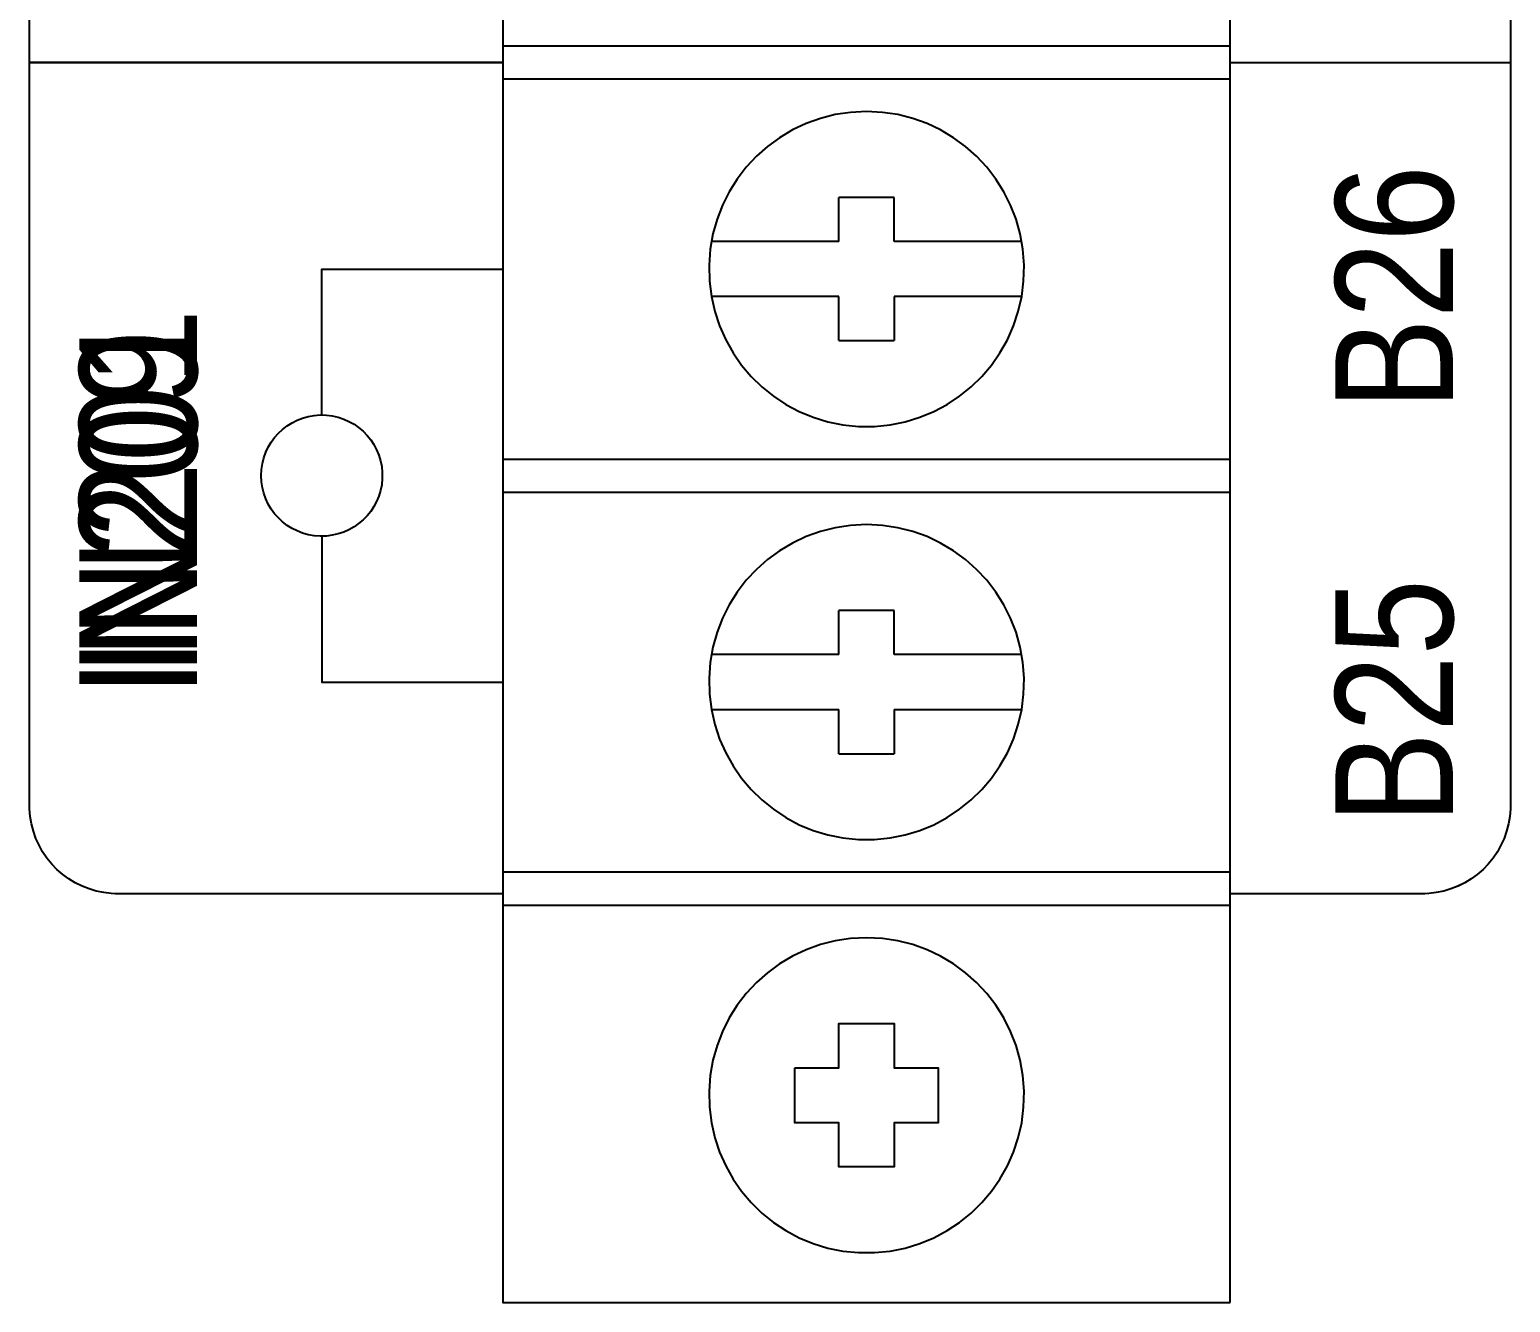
# Model space of a CAD drawing. Extents: x -11 to 35.7, y -8.8 to 26.3.
# Drawn here: x 21.333 to 22.677, y 3.702 to 4.857 of the extents above; entities that cross this region are included whole.
import ezdxf

# ---------------------------------------------------------------- set-up
doc = ezdxf.new("R2010")
doc.units = 0
doc.header["$MEASUREMENT"] = 0
for name, color, linetype in [('4_02__ADDITIONAL_12_STD_OU', 7, 'CONTINUOUS'), ('4_03__ADDITIONAL_4_STD_OUT', 7, 'CONTINUOUS'), ('4_04__ADDITIONAL_12_HIGH_I', 7, 'CONTINUOUS')]:
    doc.layers.add(name, color=color, linetype=linetype)

msp = doc.modelspace()

# ---------------------------------------------------------------- linework, layer by layer
at = {"layer": '4_02__ADDITIONAL_12_STD_OU'}
for points in [[(22.4226, 3.702), (22.4226, 10.452), (21.7626, 10.452), (21.7626, 3.702), (22.4226, 3.702)], [(21.7626, 4.0729), (21.7619, 4.0729), (21.7596, 4.0729), (21.756, 4.0729), (21.751, 4.0729), (21.7448, 4.0729), (21.7375, 4.0729), (21.7291, 4.0729), (21.7198, 4.0729), (21.7095, 4.0729), (21.6985, 4.0729), (21.6868, 4.0729), (21.6744, 4.0729), (21.6482, 4.0729), (21.6205, 4.0729), (21.5633, 4.0729), (21.5353, 4.0729), (21.5086, 4.0729), (21.4959, 4.0729), (21.4838, 4.0729), (21.4724, 4.0729), (21.4617, 4.0729), (21.4518, 4.0729), (21.4429, 4.0729), (21.4349, 4.0729), (21.4281, 4.0729), (21.4224, 4.0729), (21.418, 4.0729), (21.415, 4.0729), (21.4133, 4.0729), (21.4131, 4.0729), (21.4123, 4.0729), (21.4106, 4.0729), (21.4071, 4.0731), (21.4003, 4.0739), (21.3936, 4.0753), (21.387, 4.0773), (21.3807, 4.0798), (21.3745, 4.0828), (21.3687, 4.0863), (21.3631, 4.0904), (21.3579, 4.0949), (21.3531, 4.0999), (21.3488, 4.1053), (21.3449, 4.111), (21.3416, 4.117), (21.3388, 4.1232), (21.3365, 4.1296), (21.3348, 4.1363), (21.3337, 4.143), (21.3331, 4.1499), (21.3331, 4.1517), (21.3331, 4.1525), (21.3331, 4.1529), (21.3331, 4.154), (21.3331, 4.1566), (21.3331, 4.1609), (21.3331, 4.1667), (21.3331, 4.1741), (21.3331, 4.183), (21.3331, 4.1934), (21.3331, 4.2052), (21.3331, 4.2186), (21.3331, 4.2334), (21.3331, 4.2495), (21.3331, 4.2671), (21.3331, 4.286), (21.3331, 4.3063), (21.3331, 4.3279), (21.3331, 4.3508), (21.3331, 4.375), (21.3331, 4.4005), (21.3331, 4.4271), (21.3331, 4.455), (21.3331, 4.4841), (21.3331, 4.5143), (21.3331, 4.5457), (21.3331, 4.5782), (21.3331, 4.6118), (21.3331, 4.6465), (21.3331, 4.6822), (21.3331, 4.719), (21.3331, 4.7568), (21.3331, 4.7955), (21.3331, 4.8353), (21.3331, 4.8759)], [(22.6769, 4.8759), (22.6769, 4.8353), (22.6769, 4.7955), (22.6769, 4.7568), (22.6769, 4.719), (22.6769, 4.6822), (22.6769, 4.6465), (22.6769, 4.6118), (22.6769, 4.5782), (22.6769, 4.5457), (22.6769, 4.5143), (22.6769, 4.4841), (22.6769, 4.455), (22.6769, 4.4271), (22.6769, 4.4005), (22.6769, 4.375), (22.6769, 4.3508), (22.6769, 4.3279), (22.6769, 4.3063), (22.6769, 4.286), (22.6769, 4.2671), (22.6769, 4.2495), (22.6769, 4.2334), (22.6769, 4.2186), (22.6769, 4.2052), (22.6769, 4.1934), (22.6769, 4.183), (22.6769, 4.1741), (22.6769, 4.1667), (22.6769, 4.1609), (22.6769, 4.1566), (22.6769, 4.154), (22.6769, 4.1529), (22.6769, 4.1525), (22.6769, 4.1517), (22.6769, 4.1499), (22.6763, 4.143), (22.6752, 4.1363), (22.6735, 4.1296), (22.6712, 4.1232), (22.6684, 4.117), (22.6651, 4.111), (22.6612, 4.1053), (22.6569, 4.0999), (22.6521, 4.0949), (22.6469, 4.0904), (22.6413, 4.0863), (22.6355, 4.0828), (22.6293, 4.0798), (22.623, 4.0773), (22.6164, 4.0753), (22.6097, 4.0739), (22.6029, 4.0731), (22.5994, 4.0729), (22.5977, 4.0729), (22.5969, 4.0729), (22.5968, 4.0729), (22.596, 4.0729), (22.5944, 4.0729), (22.5922, 4.0729), (22.5894, 4.0729), (22.586, 4.0729), (22.5821, 4.0729), (22.5727, 4.0729), (22.5616, 4.0729), (22.5493, 4.0729), (22.536, 4.0729), (22.522, 4.0729), (22.4935, 4.0729), (22.4797, 4.0729), (22.4666, 4.0729), (22.4546, 4.0729), (22.444, 4.0729), (22.4393, 4.0729), (22.4352, 4.0729), (22.4315, 4.0729), (22.4284, 4.0729), (22.4259, 4.0729), (22.4241, 4.0729), (22.423, 4.0729), (22.4226, 4.0729)], [(21.7626, 4.8425), (22.4226, 4.8425)], [(21.3331, 4.8274), (21.7626, 4.8274)], [(22.4226, 4.8274), (22.6769, 4.8274)], [(21.7626, 4.8125), (22.4226, 4.8125)], [(22.1176, 4.705), (22.0676, 4.705)], [(22.0676, 4.665), (22.0676, 4.705)], [(22.1176, 4.665), (22.1176, 4.705)], [(22.0676, 4.665), (21.9518, 4.665)], [(22.2334, 4.665), (22.1176, 4.665)], [(21.5982, 4.5075), (21.5982, 4.64), (21.7626, 4.64)], [(22.0676, 4.615), (21.9518, 4.615)], [(22.0676, 4.575), (22.0676, 4.615)], [(22.2334, 4.615), (22.1176, 4.615)], [(22.1176, 4.615), (22.1176, 4.575)], [(22.0676, 4.575), (22.1176, 4.575)], [(21.7626, 4.4675), (22.4226, 4.4675)], [(21.7626, 4.4375), (22.4226, 4.4375)], [(21.5982, 4.3975), (21.5982, 4.265), (21.7626, 4.265)], [(22.1176, 4.33), (22.0676, 4.33)], [(22.0676, 4.29), (22.0676, 4.33)], [(22.1176, 4.29), (22.1176, 4.33)], [(22.0676, 4.29), (21.9518, 4.29)], [(22.2334, 4.29), (22.1176, 4.29)], [(21.9518, 4.24), (22.0676, 4.24)], [(22.0676, 4.2), (22.0676, 4.24)], [(22.1176, 4.24), (22.2334, 4.24)], [(22.1176, 4.24), (22.1176, 4.2)], [(22.0676, 4.2), (22.1176, 4.2)], [(22.4226, 4.0925), (21.7626, 4.0925)], [(21.7626, 4.0625), (22.4226, 4.0625)], [(22.0276, 3.915), (22.0676, 3.915), (22.0676, 3.955), (22.1176, 3.955), (22.1176, 3.915), (22.1576, 3.915), (22.1576, 3.865), (22.1176, 3.865), (22.1176, 3.825), (22.0676, 3.825), (22.0676, 3.865), (22.0276, 3.865), (22.0276, 3.915)]]:
    msp.add_lwpolyline(points, dxfattribs=at)
for points in [[(22.0926, 4.783), (22.0782, 4.7822), (22.0642, 4.7801), (22.0507, 4.7767), (22.0377, 4.7721), (22.0254, 4.7662), (22.0137, 4.7592), (22.0028, 4.7512), (21.9927, 4.7423), (21.9835, 4.7324), (21.9752, 4.7217), (21.968, 4.7102), (21.9619, 4.698), (21.9569, 4.6852), (21.9532, 4.6718), (21.9507, 4.6579), (21.9497, 4.6436), (21.95, 4.6291), (21.9518, 4.615), (21.9549, 4.6014), (21.9592, 4.5883), (21.9648, 4.5758), (21.9715, 4.5639), (21.9792, 4.5528), (21.988, 4.5425), (21.9976, 4.5331), (22.0082, 4.5246), (22.0195, 4.5171), (22.0315, 4.5106), (22.0442, 4.5054), (22.0574, 4.5013), (22.0712, 4.4986), (22.0854, 4.4971), (22.0999, 4.4971), (22.1141, 4.4986), (22.1278, 4.5013), (22.1411, 4.5054), (22.1537, 4.5106), (22.1658, 4.5171), (22.1771, 4.5246), (22.1876, 4.5331), (22.1972, 4.5425), (22.206, 4.5528), (22.2137, 4.5639), (22.2204, 4.5758), (22.226, 4.5883), (22.2303, 4.6014), (22.2334, 4.615), (22.2352, 4.6291), (22.2356, 4.6436), (22.2345, 4.6579), (22.2321, 4.6718), (22.2283, 4.6852), (22.2233, 4.698), (22.2172, 4.7102), (22.21, 4.7217), (22.2017, 4.7324), (22.1925, 4.7423), (22.1824, 4.7512), (22.1715, 4.7592), (22.1598, 4.7662), (22.1475, 4.7721), (22.1345, 4.7767), (22.121, 4.7801), (22.107, 4.7822)], [(21.5432, 4.4525), (21.5435, 4.458), (21.5443, 4.4634), (21.5456, 4.4686), (21.5474, 4.4736), (21.5496, 4.4783), (21.5523, 4.4828), (21.5554, 4.487), (21.5589, 4.4909), (21.5627, 4.4944), (21.5668, 4.4976), (21.5712, 4.5004), (21.5759, 4.5028), (21.5808, 4.5047), (21.586, 4.5061), (21.5913, 4.507), (21.5968, 4.5075), (21.6024, 4.5073), (21.6078, 4.5066), (21.613, 4.5054), (21.6181, 4.5038), (21.6229, 4.5016), (21.6275, 4.4991), (21.6317, 4.4961), (21.6357, 4.4927), (21.6393, 4.489), (21.6426, 4.4849), (21.6455, 4.4806), (21.6479, 4.476), (21.65, 4.4711), (21.6515, 4.466), (21.6526, 4.4607), (21.6531, 4.4552), (21.6531, 4.4497), (21.6526, 4.4442), (21.6515, 4.4389), (21.65, 4.4338), (21.6479, 4.429), (21.6455, 4.4243), (21.6426, 4.42), (21.6393, 4.4159), (21.6357, 4.4122), (21.6317, 4.4089), (21.6275, 4.4059), (21.6229, 4.4033), (21.6181, 4.4012), (21.613, 4.3995), (21.6078, 4.3983), (21.6024, 4.3976), (21.5968, 4.3975), (21.5913, 4.3979), (21.586, 4.3988), (21.5808, 4.4003), (21.5759, 4.4022), (21.5712, 4.4045), (21.5668, 4.4073), (21.5627, 4.4105), (21.5589, 4.414), (21.5554, 4.4179), (21.5523, 4.4221), (21.5496, 4.4266), (21.5474, 4.4314), (21.5456, 4.4364), (21.5443, 4.4415), (21.5435, 4.4469)], [(22.0926, 4.408), (22.0782, 4.4072), (22.0642, 4.4051), (22.0507, 4.4017), (22.0377, 4.3971), (22.0254, 4.3912), (22.0137, 4.3842), (22.0028, 4.3762), (21.9927, 4.3673), (21.9835, 4.3574), (21.9752, 4.3467), (21.968, 4.3352), (21.9619, 4.323), (21.9569, 4.3102), (21.9532, 4.2968), (21.9507, 4.2829), (21.9497, 4.2686), (21.95, 4.2541), (21.9518, 4.24), (21.9549, 4.2264), (21.9592, 4.2133), (21.9648, 4.2008), (21.9715, 4.1889), (21.9792, 4.1778), (21.988, 4.1675), (21.9976, 4.1581), (22.0082, 4.1496), (22.0195, 4.1421), (22.0315, 4.1356), (22.0442, 4.1304), (22.0574, 4.1263), (22.0712, 4.1236), (22.0854, 4.1221), (22.0999, 4.1221), (22.1141, 4.1236), (22.1278, 4.1263), (22.1411, 4.1304), (22.1537, 4.1356), (22.1658, 4.1421), (22.1771, 4.1496), (22.1876, 4.1581), (22.1972, 4.1675), (22.206, 4.1778), (22.2137, 4.1889), (22.2204, 4.2008), (22.226, 4.2133), (22.2303, 4.2264), (22.2334, 4.24), (22.2352, 4.2541), (22.2356, 4.2686), (22.2345, 4.2829), (22.2321, 4.2968), (22.2283, 4.3102), (22.2233, 4.323), (22.2172, 4.3352), (22.21, 4.3467), (22.2017, 4.3574), (22.1925, 4.3673), (22.1824, 4.3762), (22.1715, 4.3842), (22.1598, 4.3912), (22.1475, 4.3971), (22.1345, 4.4017), (22.121, 4.4051), (22.107, 4.4072)], [(22.0926, 4.033), (22.0782, 4.0322), (22.0642, 4.0301), (22.0507, 4.0267), (22.0377, 4.0221), (22.0254, 4.0162), (22.0137, 4.0092), (22.0028, 4.0012), (21.9927, 3.9923), (21.9835, 3.9824), (21.9752, 3.9717), (21.968, 3.9602), (21.9619, 3.948), (21.9569, 3.9352), (21.9532, 3.9218), (21.9507, 3.9079), (21.9497, 3.8936), (21.95, 3.8791), (21.9518, 3.865), (21.9549, 3.8514), (21.9592, 3.8383), (21.9648, 3.8258), (21.9715, 3.8139), (21.9792, 3.8028), (21.988, 3.7925), (21.9976, 3.7831), (22.0082, 3.7746), (22.0195, 3.7671), (22.0315, 3.7606), (22.0442, 3.7554), (22.0574, 3.7513), (22.0712, 3.7486), (22.0854, 3.7471), (22.0999, 3.7471), (22.1141, 3.7486), (22.1278, 3.7513), (22.1411, 3.7554), (22.1537, 3.7606), (22.1658, 3.7671), (22.1771, 3.7746), (22.1876, 3.7831), (22.1972, 3.7925), (22.206, 3.8028), (22.2137, 3.8139), (22.2204, 3.8258), (22.226, 3.8383), (22.2303, 3.8514), (22.2334, 3.865), (22.2352, 3.8791), (22.2356, 3.8936), (22.2345, 3.9079), (22.2321, 3.9218), (22.2283, 3.9352), (22.2233, 3.948), (22.2172, 3.9602), (22.21, 3.9717), (22.2017, 3.9824), (22.1925, 3.9923), (22.1824, 4.0012), (22.1715, 4.0092), (22.1598, 4.0162), (22.1475, 4.0221), (22.1345, 4.0267), (22.121, 4.0301), (22.107, 4.0322)]]:
    msp.add_lwpolyline(points, close=True, dxfattribs=at)
at = {"layer": '4_03__ADDITIONAL_4_STD_OUT'}
for points in [[(22.4226, 3.702), (22.4226, 10.452), (21.7626, 10.452), (21.7626, 3.702), (22.4226, 3.702)], [(21.7626, 4.0729), (21.7619, 4.0729), (21.7596, 4.0729), (21.756, 4.0729), (21.751, 4.0729), (21.7448, 4.0729), (21.7375, 4.0729), (21.7291, 4.0729), (21.7198, 4.0729), (21.7095, 4.0729), (21.6985, 4.0729), (21.6868, 4.0729), (21.6744, 4.0729), (21.6482, 4.0729), (21.6205, 4.0729), (21.5633, 4.0729), (21.5353, 4.0729), (21.5086, 4.0729), (21.4959, 4.0729), (21.4838, 4.0729), (21.4724, 4.0729), (21.4617, 4.0729), (21.4518, 4.0729), (21.4429, 4.0729), (21.4349, 4.0729), (21.4281, 4.0729), (21.4224, 4.0729), (21.418, 4.0729), (21.415, 4.0729), (21.4133, 4.0729), (21.4131, 4.0729), (21.4123, 4.0729), (21.4106, 4.0729), (21.4071, 4.0731), (21.4003, 4.0739), (21.3936, 4.0753), (21.387, 4.0773), (21.3807, 4.0798), (21.3745, 4.0828), (21.3687, 4.0863), (21.3631, 4.0904), (21.3579, 4.0949), (21.3531, 4.0999), (21.3488, 4.1053), (21.3449, 4.111), (21.3416, 4.117), (21.3388, 4.1232), (21.3365, 4.1296), (21.3348, 4.1363), (21.3337, 4.143), (21.3331, 4.1499), (21.3331, 4.1517), (21.3331, 4.1525), (21.3331, 4.1529), (21.3331, 4.154), (21.3331, 4.1566), (21.3331, 4.1609), (21.3331, 4.1667), (21.3331, 4.1741), (21.3331, 4.183), (21.3331, 4.1934), (21.3331, 4.2052), (21.3331, 4.2186), (21.3331, 4.2334), (21.3331, 4.2495), (21.3331, 4.2671), (21.3331, 4.286), (21.3331, 4.3063), (21.3331, 4.3279), (21.3331, 4.3508), (21.3331, 4.375), (21.3331, 4.4005), (21.3331, 4.4271), (21.3331, 4.455), (21.3331, 4.4841), (21.3331, 4.5143), (21.3331, 4.5457), (21.3331, 4.5782), (21.3331, 4.6118), (21.3331, 4.6465), (21.3331, 4.6822), (21.3331, 4.719), (21.3331, 4.7568), (21.3331, 4.7955), (21.3331, 4.8353), (21.3331, 4.8759)], [(22.6769, 4.8759), (22.6769, 4.8353), (22.6769, 4.7955), (22.6769, 4.7568), (22.6769, 4.719), (22.6769, 4.6822), (22.6769, 4.6465), (22.6769, 4.6118), (22.6769, 4.5782), (22.6769, 4.5457), (22.6769, 4.5143), (22.6769, 4.4841), (22.6769, 4.455), (22.6769, 4.4271), (22.6769, 4.4005), (22.6769, 4.375), (22.6769, 4.3508), (22.6769, 4.3279), (22.6769, 4.3063), (22.6769, 4.286), (22.6769, 4.2671), (22.6769, 4.2495), (22.6769, 4.2334), (22.6769, 4.2186), (22.6769, 4.2052), (22.6769, 4.1934), (22.6769, 4.183), (22.6769, 4.1741), (22.6769, 4.1667), (22.6769, 4.1609), (22.6769, 4.1566), (22.6769, 4.154), (22.6769, 4.1529), (22.6769, 4.1525), (22.6769, 4.1517), (22.6769, 4.1499), (22.6763, 4.143), (22.6752, 4.1363), (22.6735, 4.1296), (22.6712, 4.1232), (22.6684, 4.117), (22.6651, 4.111), (22.6612, 4.1053), (22.6569, 4.0999), (22.6521, 4.0949), (22.6469, 4.0904), (22.6413, 4.0863), (22.6355, 4.0828), (22.6294, 4.0798), (22.623, 4.0773), (22.6164, 4.0753), (22.6097, 4.0739), (22.6029, 4.0731), (22.5994, 4.0729), (22.5977, 4.0729), (22.5969, 4.0729), (22.5968, 4.0729), (22.596, 4.0729), (22.5945, 4.0729), (22.5923, 4.0729), (22.5894, 4.0729), (22.586, 4.0729), (22.5821, 4.0729), (22.5727, 4.0729), (22.5617, 4.0729), (22.5493, 4.0729), (22.536, 4.0729), (22.522, 4.0729), (22.4935, 4.0729), (22.4797, 4.0729), (22.4666, 4.0729), (22.4546, 4.0729), (22.444, 4.0729), (22.4393, 4.0729), (22.4352, 4.0729), (22.4315, 4.0729), (22.4284, 4.0729), (22.4259, 4.0729), (22.4241, 4.0729), (22.423, 4.0729), (22.4226, 4.0729)], [(21.7626, 4.8425), (22.4226, 4.8425)], [(21.7626, 4.8274), (21.3331, 4.8274)], [(22.4226, 4.8274), (22.6769, 4.8274)], [(21.7626, 4.8125), (22.4226, 4.8125)], [(22.1176, 4.705), (22.0676, 4.705)], [(22.0676, 4.665), (22.0676, 4.705)], [(22.1176, 4.665), (22.1176, 4.705)], [(22.0676, 4.665), (21.9518, 4.665)], [(22.2334, 4.665), (22.1176, 4.665)], [(21.5982, 4.5075), (21.5982, 4.64), (21.7626, 4.64)], [(22.0676, 4.615), (21.9518, 4.615)], [(22.0676, 4.575), (22.0676, 4.615)], [(22.2334, 4.615), (22.1176, 4.615)], [(22.1176, 4.615), (22.1176, 4.575)], [(22.0676, 4.575), (22.1176, 4.575)], [(21.7626, 4.4675), (22.4226, 4.4675)], [(21.7626, 4.4375), (22.4226, 4.4375)], [(21.5982, 4.3975), (21.5982, 4.265), (21.7626, 4.265)], [(22.1176, 4.33), (22.0676, 4.33)], [(22.0676, 4.29), (22.0676, 4.33)], [(22.1176, 4.29), (22.1176, 4.33)], [(22.0676, 4.29), (21.9518, 4.29)], [(22.2334, 4.29), (22.1176, 4.29)], [(21.9518, 4.24), (22.0676, 4.24)], [(22.0676, 4.2), (22.0676, 4.24)], [(22.1176, 4.24), (22.2334, 4.24)], [(22.1176, 4.24), (22.1176, 4.2)], [(22.0676, 4.2), (22.1176, 4.2)], [(22.4226, 4.0925), (21.7626, 4.0925)], [(21.7626, 4.0625), (22.4226, 4.0625)], [(22.0276, 3.915), (22.0676, 3.915), (22.0676, 3.955), (22.1176, 3.955), (22.1176, 3.915), (22.1576, 3.915), (22.1576, 3.865), (22.1176, 3.865), (22.1176, 3.825), (22.0676, 3.825), (22.0676, 3.865), (22.0276, 3.865), (22.0276, 3.915)]]:
    msp.add_lwpolyline(points, dxfattribs=at)
for points in [[(22.0926, 4.783), (22.0782, 4.7822), (22.0642, 4.7801), (22.0507, 4.7767), (22.0377, 4.7721), (22.0254, 4.7662), (22.0137, 4.7592), (22.0028, 4.7512), (21.9927, 4.7423), (21.9835, 4.7324), (21.9752, 4.7217), (21.968, 4.7102), (21.9619, 4.698), (21.9569, 4.6852), (21.9532, 4.6718), (21.9507, 4.6579), (21.9497, 4.6436), (21.95, 4.6291), (21.9518, 4.615), (21.9549, 4.6014), (21.9592, 4.5883), (21.9648, 4.5758), (21.9715, 4.5639), (21.9792, 4.5528), (21.988, 4.5425), (21.9976, 4.5331), (22.0082, 4.5246), (22.0195, 4.5171), (22.0315, 4.5106), (22.0442, 4.5054), (22.0574, 4.5013), (22.0712, 4.4986), (22.0854, 4.4971), (22.0999, 4.4971), (22.1141, 4.4986), (22.1278, 4.5013), (22.1411, 4.5054), (22.1537, 4.5106), (22.1658, 4.5171), (22.1771, 4.5246), (22.1876, 4.5331), (22.1972, 4.5425), (22.206, 4.5528), (22.2137, 4.5639), (22.2204, 4.5758), (22.226, 4.5883), (22.2303, 4.6014), (22.2334, 4.615), (22.2352, 4.6291), (22.2356, 4.6436), (22.2345, 4.6579), (22.2321, 4.6718), (22.2283, 4.6852), (22.2233, 4.698), (22.2172, 4.7102), (22.21, 4.7217), (22.2017, 4.7324), (22.1925, 4.7423), (22.1824, 4.7512), (22.1715, 4.7592), (22.1598, 4.7662), (22.1475, 4.7721), (22.1345, 4.7767), (22.121, 4.7801), (22.107, 4.7822)], [(21.5432, 4.4525), (21.5435, 4.458), (21.5443, 4.4634), (21.5456, 4.4686), (21.5474, 4.4736), (21.5496, 4.4783), (21.5523, 4.4828), (21.5554, 4.487), (21.5589, 4.4909), (21.5627, 4.4944), (21.5668, 4.4976), (21.5712, 4.5004), (21.5759, 4.5028), (21.5808, 4.5047), (21.586, 4.5061), (21.5913, 4.507), (21.5968, 4.5075), (21.6024, 4.5073), (21.6078, 4.5066), (21.6131, 4.5054), (21.6181, 4.5038), (21.6229, 4.5016), (21.6275, 4.4991), (21.6317, 4.4961), (21.6357, 4.4927), (21.6393, 4.489), (21.6426, 4.4849), (21.6455, 4.4806), (21.648, 4.476), (21.65, 4.4711), (21.6515, 4.466), (21.6526, 4.4607), (21.6531, 4.4552), (21.6531, 4.4497), (21.6526, 4.4442), (21.6515, 4.4389), (21.65, 4.4338), (21.648, 4.429), (21.6455, 4.4243), (21.6426, 4.42), (21.6393, 4.4159), (21.6357, 4.4122), (21.6317, 4.4089), (21.6275, 4.4059), (21.6229, 4.4033), (21.6181, 4.4012), (21.6131, 4.3995), (21.6078, 4.3983), (21.6024, 4.3976), (21.5968, 4.3975), (21.5913, 4.3979), (21.586, 4.3988), (21.5808, 4.4003), (21.5759, 4.4022), (21.5712, 4.4045), (21.5668, 4.4073), (21.5627, 4.4105), (21.5589, 4.414), (21.5554, 4.4179), (21.5523, 4.4221), (21.5496, 4.4266), (21.5474, 4.4314), (21.5456, 4.4364), (21.5443, 4.4415), (21.5435, 4.4469)], [(22.0926, 4.408), (22.0782, 4.4072), (22.0642, 4.4051), (22.0507, 4.4017), (22.0377, 4.3971), (22.0254, 4.3912), (22.0137, 4.3842), (22.0028, 4.3762), (21.9927, 4.3673), (21.9835, 4.3574), (21.9752, 4.3467), (21.968, 4.3352), (21.9619, 4.323), (21.9569, 4.3102), (21.9532, 4.2968), (21.9507, 4.2829), (21.9497, 4.2686), (21.95, 4.2541), (21.9518, 4.24), (21.9549, 4.2264), (21.9592, 4.2133), (21.9648, 4.2008), (21.9715, 4.1889), (21.9792, 4.1778), (21.988, 4.1675), (21.9976, 4.1581), (22.0082, 4.1496), (22.0195, 4.1421), (22.0315, 4.1356), (22.0442, 4.1304), (22.0574, 4.1263), (22.0712, 4.1236), (22.0854, 4.1221), (22.0999, 4.1221), (22.1141, 4.1236), (22.1278, 4.1263), (22.1411, 4.1304), (22.1537, 4.1356), (22.1658, 4.1421), (22.1771, 4.1496), (22.1876, 4.1581), (22.1972, 4.1675), (22.206, 4.1778), (22.2137, 4.1889), (22.2204, 4.2008), (22.226, 4.2133), (22.2303, 4.2264), (22.2334, 4.24), (22.2352, 4.2541), (22.2356, 4.2686), (22.2345, 4.2829), (22.2321, 4.2968), (22.2283, 4.3102), (22.2233, 4.323), (22.2172, 4.3352), (22.21, 4.3467), (22.2017, 4.3574), (22.1925, 4.3673), (22.1824, 4.3762), (22.1715, 4.3842), (22.1598, 4.3912), (22.1475, 4.3971), (22.1345, 4.4017), (22.121, 4.4051), (22.107, 4.4072)], [(22.0926, 4.033), (22.0782, 4.0322), (22.0642, 4.0301), (22.0507, 4.0267), (22.0377, 4.0221), (22.0254, 4.0162), (22.0137, 4.0092), (22.0028, 4.0012), (21.9927, 3.9923), (21.9835, 3.9824), (21.9752, 3.9717), (21.968, 3.9602), (21.9619, 3.948), (21.9569, 3.9352), (21.9532, 3.9218), (21.9507, 3.9079), (21.9497, 3.8936), (21.95, 3.8791), (21.9518, 3.865), (21.9549, 3.8514), (21.9592, 3.8383), (21.9648, 3.8258), (21.9715, 3.8139), (21.9792, 3.8028), (21.988, 3.7925), (21.9976, 3.7831), (22.0082, 3.7746), (22.0195, 3.7671), (22.0315, 3.7606), (22.0442, 3.7554), (22.0574, 3.7513), (22.0712, 3.7486), (22.0854, 3.7471), (22.0999, 3.7471), (22.1141, 3.7486), (22.1278, 3.7513), (22.1411, 3.7554), (22.1537, 3.7606), (22.1658, 3.7671), (22.1771, 3.7746), (22.1876, 3.7831), (22.1972, 3.7925), (22.206, 3.8028), (22.2137, 3.8139), (22.2204, 3.8258), (22.226, 3.8383), (22.2303, 3.8514), (22.2334, 3.865), (22.2352, 3.8791), (22.2356, 3.8936), (22.2345, 3.9079), (22.2321, 3.9218), (22.2283, 3.9352), (22.2233, 3.948), (22.2172, 3.9602), (22.21, 3.9717), (22.2017, 3.9824), (22.1925, 3.9923), (22.1824, 4.0012), (22.1715, 4.0092), (22.1598, 4.0162), (22.1475, 4.0221), (22.1345, 4.0267), (22.121, 4.0301), (22.107, 4.0322)]]:
    msp.add_lwpolyline(points, close=True, dxfattribs=at)
at = {"layer": '4_04__ADDITIONAL_12_HIGH_I'}
for points in [[(22.4226, 3.702), (22.4226, 10.452), (21.7626, 10.452), (21.7626, 3.702), (22.4226, 3.702)], [(21.7626, 4.0729), (21.7619, 4.0729), (21.7596, 4.0729), (21.756, 4.0729), (21.751, 4.0729), (21.7448, 4.0729), (21.7375, 4.0729), (21.7291, 4.0729), (21.7198, 4.0729), (21.7095, 4.0729), (21.6985, 4.0729), (21.6868, 4.0729), (21.6744, 4.0729), (21.6482, 4.0729), (21.6205, 4.0729), (21.5633, 4.0729), (21.5353, 4.0729), (21.5086, 4.0729), (21.4959, 4.0729), (21.4838, 4.0729), (21.4724, 4.0729), (21.4617, 4.0729), (21.4518, 4.0729), (21.4429, 4.0729), (21.4349, 4.0729), (21.4281, 4.0729), (21.4224, 4.0729), (21.418, 4.0729), (21.415, 4.0729), (21.4133, 4.0729), (21.4131, 4.0729), (21.4123, 4.0729), (21.4106, 4.0729), (21.4071, 4.0731), (21.4003, 4.0739), (21.3936, 4.0753), (21.387, 4.0773), (21.3807, 4.0798), (21.3745, 4.0828), (21.3687, 4.0863), (21.3631, 4.0904), (21.3579, 4.0949), (21.3531, 4.0999), (21.3488, 4.1053), (21.3449, 4.111), (21.3416, 4.117), (21.3388, 4.1232), (21.3365, 4.1296), (21.3348, 4.1363), (21.3337, 4.143), (21.3331, 4.1499), (21.3331, 4.1517), (21.3331, 4.1525), (21.3331, 4.1529), (21.3331, 4.154), (21.3331, 4.1566), (21.3331, 4.1609), (21.3331, 4.1667), (21.3331, 4.1741), (21.3331, 4.183), (21.3331, 4.1934), (21.3331, 4.2052), (21.3331, 4.2186), (21.3331, 4.2334), (21.3331, 4.2495), (21.3331, 4.2671), (21.3331, 4.286), (21.3331, 4.3063), (21.3331, 4.3279), (21.3331, 4.3508), (21.3331, 4.375), (21.3331, 4.4005), (21.3331, 4.4271), (21.3331, 4.455), (21.3331, 4.4841), (21.3331, 4.5143), (21.3331, 4.5457), (21.3331, 4.5782), (21.3331, 4.6118), (21.3331, 4.6465), (21.3331, 4.6822), (21.3331, 4.719), (21.3331, 4.7568), (21.3331, 4.7955), (21.3331, 4.8353), (21.3331, 4.8759)], [(22.6769, 4.8759), (22.6769, 4.8353), (22.6769, 4.7955), (22.6769, 4.7568), (22.6769, 4.719), (22.6769, 4.6822), (22.6769, 4.6465), (22.6769, 4.6118), (22.6769, 4.5782), (22.6769, 4.5457), (22.6769, 4.5143), (22.6769, 4.4841), (22.6769, 4.455), (22.6769, 4.4271), (22.6769, 4.4005), (22.6769, 4.375), (22.6769, 4.3508), (22.6769, 4.3279), (22.6769, 4.3063), (22.6769, 4.286), (22.6769, 4.2671), (22.6769, 4.2495), (22.6769, 4.2334), (22.6769, 4.2186), (22.6769, 4.2052), (22.6769, 4.1934), (22.6769, 4.183), (22.6769, 4.1741), (22.6769, 4.1667), (22.6769, 4.1609), (22.6769, 4.1566), (22.6769, 4.154), (22.6769, 4.1529), (22.6769, 4.1525), (22.6769, 4.1517), (22.6769, 4.1499), (22.6763, 4.143), (22.6752, 4.1363), (22.6735, 4.1296), (22.6712, 4.1232), (22.6684, 4.117), (22.6651, 4.111), (22.6612, 4.1053), (22.6569, 4.0999), (22.6521, 4.0949), (22.6469, 4.0904), (22.6413, 4.0863), (22.6355, 4.0828), (22.6293, 4.0798), (22.623, 4.0773), (22.6164, 4.0753), (22.6097, 4.0739), (22.6029, 4.0731), (22.5994, 4.0729), (22.5977, 4.0729), (22.5969, 4.0729), (22.5968, 4.0729), (22.596, 4.0729), (22.5944, 4.0729), (22.5922, 4.0729), (22.5894, 4.0729), (22.586, 4.0729), (22.5821, 4.0729), (22.5727, 4.0729), (22.5616, 4.0729), (22.5493, 4.0729), (22.536, 4.0729), (22.522, 4.0729), (22.4935, 4.0729), (22.4797, 4.0729), (22.4666, 4.0729), (22.4546, 4.0729), (22.444, 4.0729), (22.4393, 4.0729), (22.4352, 4.0729), (22.4315, 4.0729), (22.4284, 4.0729), (22.4259, 4.0729), (22.4241, 4.0729), (22.423, 4.0729), (22.4226, 4.0729)], [(21.7626, 4.8425), (22.4226, 4.8425)], [(21.3331, 4.8274), (21.7626, 4.8274)], [(22.4226, 4.8274), (22.6769, 4.8274)], [(21.7626, 4.8125), (22.4226, 4.8125)], [(22.1176, 4.705), (22.0676, 4.705)], [(22.0676, 4.665), (22.0676, 4.705)], [(22.1176, 4.665), (22.1176, 4.705)], [(22.0676, 4.665), (21.9518, 4.665)], [(22.2334, 4.665), (22.1176, 4.665)], [(21.5982, 4.5075), (21.5982, 4.64), (21.7626, 4.64)], [(22.0676, 4.615), (21.9518, 4.615)], [(22.0676, 4.575), (22.0676, 4.615)], [(22.2334, 4.615), (22.1176, 4.615)], [(22.1176, 4.615), (22.1176, 4.575)], [(22.0676, 4.575), (22.1176, 4.575)], [(21.7626, 4.4675), (22.4226, 4.4675)], [(21.7626, 4.4375), (22.4226, 4.4375)], [(21.5982, 4.3975), (21.5982, 4.265), (21.7626, 4.265)], [(22.1176, 4.33), (22.0676, 4.33)], [(22.0676, 4.29), (22.0676, 4.33)], [(22.1176, 4.29), (22.1176, 4.33)], [(22.0676, 4.29), (21.9518, 4.29)], [(22.2334, 4.29), (22.1176, 4.29)], [(21.9518, 4.24), (22.0676, 4.24)], [(22.0676, 4.2), (22.0676, 4.24)], [(22.1176, 4.24), (22.2334, 4.24)], [(22.1176, 4.24), (22.1176, 4.2)], [(22.0676, 4.2), (22.1176, 4.2)], [(22.4226, 4.0925), (21.7626, 4.0925)], [(21.7626, 4.0625), (22.4226, 4.0625)], [(22.0276, 3.915), (22.0676, 3.915), (22.0676, 3.955), (22.1176, 3.955), (22.1176, 3.915), (22.1576, 3.915), (22.1576, 3.865), (22.1176, 3.865), (22.1176, 3.825), (22.0676, 3.825), (22.0676, 3.865), (22.0276, 3.865), (22.0276, 3.915)]]:
    msp.add_lwpolyline(points, dxfattribs=at)
for points in [[(22.0926, 4.783), (22.0782, 4.7822), (22.0642, 4.7801), (22.0507, 4.7767), (22.0377, 4.7721), (22.0254, 4.7662), (22.0137, 4.7592), (22.0028, 4.7512), (21.9927, 4.7423), (21.9835, 4.7324), (21.9752, 4.7217), (21.968, 4.7102), (21.9619, 4.698), (21.9569, 4.6852), (21.9532, 4.6718), (21.9507, 4.6579), (21.9497, 4.6436), (21.95, 4.6291), (21.9518, 4.615), (21.9549, 4.6014), (21.9592, 4.5883), (21.9648, 4.5758), (21.9715, 4.5639), (21.9792, 4.5528), (21.988, 4.5425), (21.9976, 4.5331), (22.0082, 4.5246), (22.0195, 4.5171), (22.0315, 4.5106), (22.0442, 4.5054), (22.0574, 4.5013), (22.0712, 4.4986), (22.0854, 4.4971), (22.0999, 4.4971), (22.1141, 4.4986), (22.1278, 4.5013), (22.1411, 4.5054), (22.1537, 4.5106), (22.1658, 4.5171), (22.1771, 4.5246), (22.1876, 4.5331), (22.1972, 4.5425), (22.206, 4.5528), (22.2137, 4.5639), (22.2204, 4.5758), (22.226, 4.5883), (22.2303, 4.6014), (22.2334, 4.615), (22.2352, 4.6291), (22.2356, 4.6436), (22.2345, 4.6579), (22.2321, 4.6718), (22.2283, 4.6852), (22.2233, 4.698), (22.2172, 4.7102), (22.21, 4.7217), (22.2017, 4.7324), (22.1925, 4.7423), (22.1824, 4.7512), (22.1715, 4.7592), (22.1598, 4.7662), (22.1475, 4.7721), (22.1345, 4.7767), (22.121, 4.7801), (22.107, 4.7822)], [(21.5432, 4.4525), (21.5435, 4.458), (21.5443, 4.4634), (21.5456, 4.4686), (21.5474, 4.4736), (21.5496, 4.4783), (21.5523, 4.4828), (21.5554, 4.487), (21.5589, 4.4909), (21.5627, 4.4944), (21.5668, 4.4976), (21.5712, 4.5004), (21.5759, 4.5028), (21.5808, 4.5047), (21.586, 4.5061), (21.5913, 4.507), (21.5968, 4.5075), (21.6024, 4.5073), (21.6078, 4.5066), (21.613, 4.5054), (21.6181, 4.5038), (21.6229, 4.5016), (21.6275, 4.4991), (21.6317, 4.4961), (21.6357, 4.4927), (21.6393, 4.489), (21.6426, 4.4849), (21.6455, 4.4806), (21.6479, 4.476), (21.65, 4.4711), (21.6515, 4.466), (21.6526, 4.4607), (21.6531, 4.4552), (21.6531, 4.4497), (21.6526, 4.4442), (21.6515, 4.4389), (21.65, 4.4338), (21.6479, 4.429), (21.6455, 4.4243), (21.6426, 4.42), (21.6393, 4.4159), (21.6357, 4.4122), (21.6317, 4.4089), (21.6275, 4.4059), (21.6229, 4.4033), (21.6181, 4.4012), (21.613, 4.3995), (21.6078, 4.3983), (21.6024, 4.3976), (21.5968, 4.3975), (21.5913, 4.3979), (21.586, 4.3988), (21.5808, 4.4003), (21.5759, 4.4022), (21.5712, 4.4045), (21.5668, 4.4073), (21.5627, 4.4105), (21.5589, 4.414), (21.5554, 4.4179), (21.5523, 4.4221), (21.5496, 4.4266), (21.5474, 4.4314), (21.5456, 4.4364), (21.5443, 4.4415), (21.5435, 4.4469)], [(22.0926, 4.408), (22.0782, 4.4072), (22.0642, 4.4051), (22.0507, 4.4017), (22.0377, 4.3971), (22.0254, 4.3912), (22.0137, 4.3842), (22.0028, 4.3762), (21.9927, 4.3673), (21.9835, 4.3574), (21.9752, 4.3467), (21.968, 4.3352), (21.9619, 4.323), (21.9569, 4.3102), (21.9532, 4.2968), (21.9507, 4.2829), (21.9497, 4.2686), (21.95, 4.2541), (21.9518, 4.24), (21.9549, 4.2264), (21.9592, 4.2133), (21.9648, 4.2008), (21.9715, 4.1889), (21.9792, 4.1778), (21.988, 4.1675), (21.9976, 4.1581), (22.0082, 4.1496), (22.0195, 4.1421), (22.0315, 4.1356), (22.0442, 4.1304), (22.0574, 4.1263), (22.0712, 4.1236), (22.0854, 4.1221), (22.0999, 4.1221), (22.1141, 4.1236), (22.1278, 4.1263), (22.1411, 4.1304), (22.1537, 4.1356), (22.1658, 4.1421), (22.1771, 4.1496), (22.1876, 4.1581), (22.1972, 4.1675), (22.206, 4.1778), (22.2137, 4.1889), (22.2204, 4.2008), (22.226, 4.2133), (22.2303, 4.2264), (22.2334, 4.24), (22.2352, 4.2541), (22.2356, 4.2686), (22.2345, 4.2829), (22.2321, 4.2968), (22.2283, 4.3102), (22.2233, 4.323), (22.2172, 4.3352), (22.21, 4.3467), (22.2017, 4.3574), (22.1925, 4.3673), (22.1824, 4.3762), (22.1715, 4.3842), (22.1598, 4.3912), (22.1475, 4.3971), (22.1345, 4.4017), (22.121, 4.4051), (22.107, 4.4072)], [(22.0926, 4.033), (22.0782, 4.0322), (22.0642, 4.0301), (22.0507, 4.0267), (22.0377, 4.0221), (22.0254, 4.0162), (22.0137, 4.0092), (22.0028, 4.0012), (21.9927, 3.9923), (21.9835, 3.9824), (21.9752, 3.9717), (21.968, 3.9602), (21.9619, 3.948), (21.9569, 3.9352), (21.9532, 3.9218), (21.9507, 3.9079), (21.9497, 3.8936), (21.95, 3.8791), (21.9518, 3.865), (21.9549, 3.8514), (21.9592, 3.8383), (21.9648, 3.8258), (21.9715, 3.8139), (21.9792, 3.8028), (21.988, 3.7925), (21.9976, 3.7831), (22.0082, 3.7746), (22.0195, 3.7671), (22.0315, 3.7606), (22.0442, 3.7554), (22.0574, 3.7513), (22.0712, 3.7486), (22.0854, 3.7471), (22.0999, 3.7471), (22.1141, 3.7486), (22.1278, 3.7513), (22.1411, 3.7554), (22.1537, 3.7606), (22.1658, 3.7671), (22.1771, 3.7746), (22.1876, 3.7831), (22.1972, 3.7925), (22.206, 3.8028), (22.2137, 3.8139), (22.2204, 3.8258), (22.226, 3.8383), (22.2303, 3.8514), (22.2334, 3.865), (22.2352, 3.8791), (22.2356, 3.8936), (22.2345, 3.9079), (22.2321, 3.9218), (22.2283, 3.9352), (22.2233, 3.948), (22.2172, 3.9602), (22.21, 3.9717), (22.2017, 3.9824), (22.1925, 3.9923), (22.1824, 4.0012), (22.1715, 4.0092), (22.1598, 4.0162), (22.1475, 4.0221), (22.1345, 4.0267), (22.121, 4.0301), (22.107, 4.0322)]]:
    msp.add_lwpolyline(points, close=True, dxfattribs=at)

# ---------------------------------------------------------------- texts
at = {"layer": '4_02__ADDITIONAL_12_STD_OU', "char_height": 0.106722, "attachment_point": 7, "rotation": 90}
for s, insert in [('\\fInterstate-Regular|b0|i0|c0|p34;\\W0.875;B26', (22.6263, 4.512)), ('\\fInterstate-Regular|b0|i0|c0|p34;\\W0.875;IN201', (21.4865, 4.2705)), ('\\fInterstate-Regular|b0|i0|c0|p34;\\W0.875;B25', (22.6263, 4.1364))]:
    msp.add_mtext(s, dxfattribs=dict(at, insert=insert))
at = {"layer": '4_03__ADDITIONAL_4_STD_OUT', "char_height": 0.106722, "attachment_point": 7, "rotation": 90}
for s, insert in [('\\fInterstate-Regular|b0|i0|c0|p34;\\W0.875;B26', (22.6263, 4.512)), ('\\fInterstate-Regular|b0|i0|c0|p34;\\W0.875;IN209', (21.4865, 4.2517)), ('\\fInterstate-Regular|b0|i0|c0|p34;\\W0.875;B25', (22.6263, 4.1364))]:
    msp.add_mtext(s, dxfattribs=dict(at, insert=insert))
at = {"layer": '4_04__ADDITIONAL_12_HIGH_I', "char_height": 0.106722, "attachment_point": 7, "rotation": 90}
for s, insert in [('\\fInterstate-Regular|b0|i0|c0|p34;\\W0.875;B26', (22.6263, 4.512)), ('\\fInterstate-Regular|b0|i0|c0|p34;\\W0.875;IN201', (21.4865, 4.2705)), ('\\fInterstate-Regular|b0|i0|c0|p34;\\W0.875;B25', (22.6263, 4.1364))]:
    msp.add_mtext(s, dxfattribs=dict(at, insert=insert))

doc.saveas('drawing.dxf')
